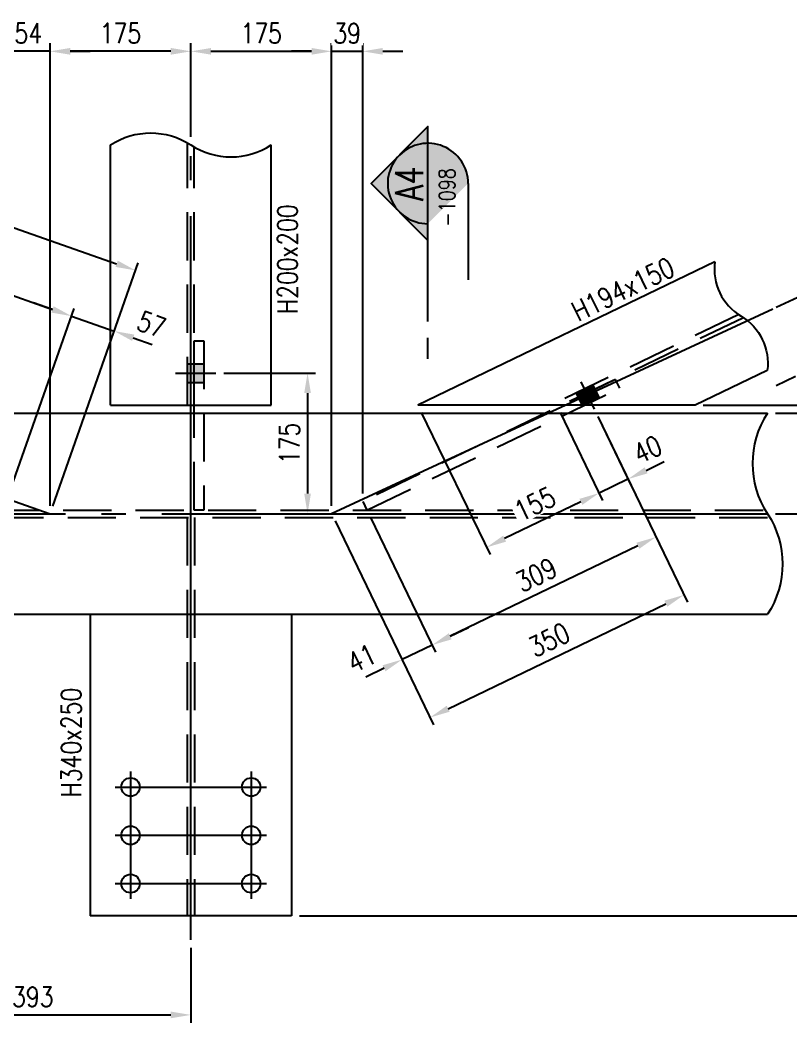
# Model space of a CAD drawing. Header units: millimetres. Extents: x 0 to 232280, y -26939 to 23794.
# Drawn here: x 93908 to 94866, y -23964 to -22717 of the extents above; entities that cross this region are included whole.
import ezdxf
from ezdxf.enums import TextEntityAlignment as Align

# ---------------------------------------------------------------- set-up
doc = ezdxf.new("R2010")
doc.units = ezdxf.units.MM
doc.header["$LTSCALE"] = 30
doc.linetypes.add('JNK-CENTER', pattern=[34, 30, -1.5, 1, -1.5])
doc.linetypes.add('JNK-HIDDEN', pattern=[3, 2, -1])
for name, color, linetype in [('CEN-R', 1, 'JNK-CENTER'), ('CON-C', 4, 'Continuous'), ('CON-G', 3, 'Continuous'), ('CON-W', 7, 'Continuous'), ('CON-Y', 2, 'Continuous'), ('Dim-W', 7, 'Continuous'), ('HID-Y', 2, 'JNK-HIDDEN'), ('TXT-Y', 2, 'Continuous')]:
    doc.layers.add(name, color=color, linetype=linetype)
doc.styles.add('SIMPLEX', font='simplex.shx', dxfattribs={"width": 0.8})
doc.dimstyles.new('DIM10', dxfattribs={"dimscale": 10, "dimtxt": 2.5, "dimasz": 2.5, "dimexe": 1, "dimexo": 1, "dimgap": 1, "dimtad": 1, "dimdec": 0, "dimdsep": 46, "dimtxsty": 'SIMPLEX', "dimcen": 0, "dimclrt": 2, "dimadec": 1, "dimazin": 2, "dimtfac": 1, "dimtdec": 0, "dimtix": 1, "dimtmove": 2, "dimatfit": 0, "dimfxl": 0.18, "dimtolj": 1, "dimtzin": 0, "dimarcsym": 0})
doc.dimstyles.new('DIM40', dxfattribs={"dimscale": 40, "dimtxt": 2.5, "dimasz": 2.5, "dimexe": 1, "dimexo": 1, "dimgap": 1, "dimtad": 1, "dimdec": 0, "dimdsep": 46, "dimtxsty": 'SIMPLEX', "dimcen": 0, "dimclrd": 7, "dimclre": 7, "dimclrt": 2, "dimadec": 1, "dimazin": 2, "dimtfac": 1, "dimtdec": 0, "dimtix": 1, "dimtmove": 2, "dimatfit": 2, "dimfxl": 1, "dimtolj": 1, "dimtzin": 0, "dimarcsym": 1})

# ---------------------------------------------------------------- blocks, each defined once
blk = doc.blocks.new('*D3350')
at = {"layer": 'DEFPOINTS', "color": 0, "transparency": 16777216}
for p in [(94120.01384328649, -23860.96771505328), (93727.01384326466, -23954.3958095528), (94120.01384328649, -23954.3958095528)]:
    blk.add_point(p, dxfattribs=at)
at = {"layer": 'Dim-W', "color": 7, "linetype": 'ByBlock', "lineweight": -2, "transparency": 16777216}
for p, q in [((94120.01384328649, -23870.96771505328), (94120.01384328649, -23964.3958095528)), ((93752.01384326466, -23954.3958095528), (94095.01384328649, -23954.3958095528))]:
    blk.add_line(p, q, dxfattribs=at)
at = {"layer": 'Dim-W', "color": 7, "transparency": 16777216}
for points in [[(93752.01384326466, -23950.22914288614), (93752.01384326466, -23958.56247621947), (93727.01384326466, -23954.3958095528)], [(94095.01384328649, -23950.22914288614), (94095.01384328649, -23958.56247621947), (94120.01384328649, -23954.3958095528)]]:
    blk.add_solid(points, dxfattribs=at)
at = {"layer": 'Dim-W', "color": 2, "transparency": 16777216, "insert": (93923.51384327558, -23931.8958095528), "char_height": 25, "attachment_point": 5, "style": 'SIMPLEX', "bg_fill": 3, "box_fill_scale": 1.1, "bg_fill_color": 256, "bg_fill_true_color": 13158600, "bg_fill_transparency": 0}
blk.add_mtext('\\A1;393', dxfattribs=at)
blk = doc.blocks.new('*D3373')
at = {"layer": 'DEFPOINTS', "color": 0, "transparency": 16777216}
for p in [(94621.43486064105, -23201.08409318644), (94295.0138432864, -23330.9677150533), (94732.94661532479, -23431.97902053162)]:
    blk.add_point(p, dxfattribs=at)
at = {"layer": 'Dim-W', "color": 7, "linetype": 'ByBlock', "lineweight": -2, "transparency": 16777216}
for p, q in [((94625.78378205419, -23210.0889187007), (94737.29553673793, -23440.98384604589)), ((94299.36276469954, -23339.97254056756), (94421.74682291615, -23593.37953169844)), ((94439.90996528867, -23573.50240265133), (94710.43455153913, -23442.85132406447))]:
    blk.add_line(p, q, dxfattribs=at)
at = {"layer": 'Dim-W', "color": 7, "transparency": 16777216}
for points in [[(94708.62250095033, -23439.09931343353), (94712.24660212794, -23446.60333469541), (94732.94661532479, -23431.97902053162)], [(94438.09791469986, -23569.75039202039), (94441.72201587747, -23577.25441328227), (94417.397901503, -23584.37470618418)]]:
    blk.add_solid(points, dxfattribs=at)
at = {"layer": 'Dim-W', "color": 2, "transparency": 16777216, "insert": (94565.38718523433, -23487.91600595081), "char_height": 25, "attachment_point": 5, "rotation": 25.77843086218709, "style": 'SIMPLEX', "bg_fill": 3, "box_fill_scale": 1.1, "bg_fill_color": 256, "bg_fill_true_color": 13158600, "bg_fill_transparency": 0}
blk.add_mtext('\\A1;350', dxfattribs=at)
blk = doc.blocks.new('*D3374')
at = {"layer": 'DEFPOINTS', "color": 0, "transparency": 16777216}
for p in [(94621.43486064105, -23201.08409318644), (94338.82280112103, -23326.46771505331), (94419.89210591279, -23494.32886379864)]:
    blk.add_point(p, dxfattribs=at)
at = {"layer": 'Dim-W', "color": 7, "linetype": 'ByBlock', "lineweight": -2, "transparency": 16777216}
for p, q in [((94625.78378205419, -23210.0889187007), (94702.50416543282, -23368.94524193175)), ((94343.17172253417, -23335.47254056757), (94424.24102732594, -23503.33368931291)), ((94675.64318023401, -23370.81271995033), (94442.40416969845, -23483.45656026579))]:
    blk.add_line(p, q, dxfattribs=at)
at = {"layer": 'Dim-W', "color": 7, "transparency": 16777216}
for points in [[(94673.8311296452, -23367.06070931939), (94677.45523082282, -23374.56473058128), (94698.15524401967, -23359.94041641748)], [(94440.59211910964, -23479.70454963485), (94444.21622028726, -23487.20857089674), (94419.89210591279, -23494.32886379864)]]:
    blk.add_solid(points, dxfattribs=at)
at = {"layer": 'Dim-W', "color": 2, "transparency": 16777216, "insert": (94549.23860178665, -23406.87378270098), "char_height": 25, "attachment_point": 5, "rotation": 25.77843086218709, "style": 'SIMPLEX', "bg_fill": 3, "box_fill_scale": 1.1, "bg_fill_color": 256, "bg_fill_true_color": 13158600, "bg_fill_transparency": 0}
blk.add_mtext('\\A1;309', dxfattribs=at)
blk = doc.blocks.new('*D3375')
at = {"layer": 'DEFPOINTS', "color": 0, "transparency": 16777216}
for p in [(94419.89210591282, -23494.32886379863), (94382.60653019794, -23512.33610207003), (94382.60653019795, -23512.33610207007)]:
    blk.add_point(p, dxfattribs=at)
at = {"layer": 'Dim-W', "color": 7, "linetype": 'ByBlock', "lineweight": -2, "transparency": 16777216}
for p, q in [((94442.4041696985, -23483.45656026583), (94464.91623348417, -23472.58425673298)), ((94419.89210591283, -23494.32886379868), (94382.60653019795, -23512.33610207007)), ((94360.09446641228, -23523.20840560292), (94337.58240262662, -23534.08070913576))]:
    blk.add_line(p, q, dxfattribs=at)
at = {"layer": 'Dim-W', "color": 7, "transparency": 16777216}
blk.add_solid([(94440.59211910969, -23479.70454963488), (94444.2162202873, -23487.20857089677), (94419.89210591283, -23494.32886379868)], dxfattribs=at)
at = {"layer": 'Dim-W', "color": 2, "transparency": 16777216, "insert": (94332.37514048252, -23510.79259916811), "char_height": 25, "attachment_point": 5, "rotation": 25.77843086218709, "style": 'SIMPLEX', "bg_fill": 3, "box_fill_scale": 1.1, "bg_fill_color": 256, "bg_fill_true_color": 13158600, "bg_fill_transparency": 0}
blk.add_mtext('\\A1;41', dxfattribs=at)
at = {"layer": 'Dim-W', "color": 7, "transparency": 16777216}
blk.add_solid([(94358.28241582347, -23519.45639497197), (94361.90651700109, -23526.96041623385), (94382.60653019795, -23512.33610207007)], dxfattribs=at)
blk = doc.blocks.new('*D3376')
at = {"layer": 'DEFPOINTS', "color": 0, "transparency": 16777216}
for p in [(94574.54325505113, -23195.96771505331), (94621.43486064105, -23201.08409318644), (94627.34457065751, -23305.29749795595)]:
    blk.add_point(p, dxfattribs=at)
at = {"layer": 'Dim-W', "color": 7, "linetype": 'ByBlock', "lineweight": -2, "transparency": 16777216}
for p, q in [((94578.89217646427, -23204.97254056757), (94631.69349207066, -23314.30232347021)), ((94625.78378205419, -23210.0889187007), (94667.71279412771, -23296.90663781766)), ((94685.87593650023, -23277.02950877055), (94708.3880002859, -23266.15720523771)), ((94663.36387271457, -23287.9018123034), (94627.34457065751, -23305.29749795595)), ((94604.83250687186, -23316.1698014888), (94582.3204430862, -23327.04210502165))]:
    blk.add_line(p, q, dxfattribs=at)
at = {"layer": 'Dim-W', "color": 7, "transparency": 16777216}
blk.add_solid([(94603.02045628305, -23312.41779085785), (94606.64455746066, -23319.92181211974), (94627.34457065751, -23305.29749795595)], dxfattribs=at)
at = {"layer": 'Dim-W', "color": 2, "transparency": 16777216, "insert": (94687.59819856987, -23251.07525472872), "char_height": 25, "attachment_point": 5, "rotation": 25.77843086218709, "style": 'SIMPLEX', "bg_fill": 3, "box_fill_scale": 1.1, "bg_fill_color": 256, "bg_fill_true_color": 13158600, "bg_fill_transparency": 0}
blk.add_mtext('\\A1;40', dxfattribs=at)
at = {"layer": 'Dim-W', "color": 7, "transparency": 16777216}
blk.add_solid([(94684.06388591143, -23273.27749813961), (94687.68798708904, -23280.78151940149), (94663.36387271457, -23287.9018123034)], dxfattribs=at)
blk = doc.blocks.new('*D3377')
at = {"layer": 'DEFPOINTS', "color": 0, "transparency": 16777216}
for p in [(94402.08670117217, -23195.96771505332), (94627.34457065753, -23305.29749795591), (94487.5049273771, -23372.83368931296)]:
    blk.add_point(p, dxfattribs=at)
at = {"layer": 'Dim-W', "color": 7, "linetype": 'ByBlock', "lineweight": -2, "transparency": 16777216}
for p, q in [((94406.43562258531, -23204.97254056758), (94491.85384879024, -23381.83851482722)), ((94604.83250687188, -23316.16980148878), (94510.01699116276, -23361.96138578012))]:
    blk.add_line(p, q, dxfattribs=at)
at = {"layer": 'Dim-W', "color": 7, "transparency": 16777216}
for points in [[(94603.02045628308, -23312.41779085784), (94606.64455746069, -23319.92181211972), (94627.34457065754, -23305.29749795594)], [(94508.20494057395, -23358.20937514917), (94511.82904175157, -23365.71339641105), (94487.5049273771, -23372.83368931296)]]:
    blk.add_solid(points, dxfattribs=at)
at = {"layer": 'Dim-W', "color": 2, "transparency": 16777216, "insert": (94547.63967583777, -23318.80473622736), "char_height": 25, "attachment_point": 5, "rotation": 25.77843086218709, "style": 'SIMPLEX', "bg_fill": 3, "box_fill_scale": 1.1, "bg_fill_color": 256, "bg_fill_true_color": 13158600, "bg_fill_transparency": 0}
blk.add_mtext('\\A1;155', dxfattribs=at)
blk = doc.blocks.new('*D3378')
at = {"layer": 'DEFPOINTS', "color": 0, "transparency": 16777216}
for p in [(94746.99980893004, -23195.9677150533), (94836.78976919019, -23205.9677150532), (94947.66241197259, -23205.9677150532)]:
    blk.add_point(p, dxfattribs=at)
at = {"layer": 'Dim-W', "color": 7, "linetype": 'ByBlock', "lineweight": -2, "transparency": 16777216}
for p, q in [((94947.66241197259, -23170.9677150533), (94947.66241197259, -23145.9677150533)), ((94756.99980893004, -23195.9677150533), (94957.66241197259, -23195.9677150533)), ((94947.66241197259, -23195.9677150533), (94947.66241197259, -23205.9677150532)), ((94846.78976919019, -23205.9677150532), (94957.66241197259, -23205.9677150532)), ((94947.66241197259, -23230.9677150532), (94947.66241197259, -23255.9677150532))]:
    blk.add_line(p, q, dxfattribs=at)
at = {"layer": 'Dim-W', "color": 7, "transparency": 16777216}
blk.add_solid([(94943.49574530592, -23170.9677150533), (94951.82907863926, -23170.9677150533), (94947.66241197259, -23195.9677150533)], dxfattribs=at)
at = {"layer": 'Dim-W', "color": 2, "transparency": 16777216, "insert": (94924.51339305541, -23249.89076361314), "char_height": 25, "attachment_point": 5, "rotation": 90, "style": 'SIMPLEX', "bg_fill": 3, "box_fill_scale": 1.1, "bg_fill_color": 256, "bg_fill_true_color": 13158600, "bg_fill_transparency": 0}
blk.add_mtext('\\A1;10', dxfattribs=at)
at = {"layer": 'Dim-W', "color": 7, "transparency": 16777216}
blk.add_solid([(94943.49574530592, -23230.9677150532), (94951.82907863926, -23230.9677150532), (94947.66241197259, -23205.9677150532)], dxfattribs=at)
blk = doc.blocks.new('*D3379')
at = {"layer": 'DEFPOINTS', "color": 0, "transparency": 16777216}
for p in [(94836.78976919025, -23330.9677150533), (94245.01384328652, -23830.96771505331), (94947.66241197259, -23830.96771505331)]:
    blk.add_point(p, dxfattribs=at)
at = {"layer": 'Dim-W', "color": 7, "linetype": 'ByBlock', "lineweight": -2, "transparency": 16777216}
for p, q in [((94846.78976919025, -23330.9677150533), (94957.66241197259, -23330.9677150533)), ((94947.66241197259, -23355.9677150533), (94947.66241197259, -23805.96771505331)), ((94255.01384328652, -23830.96771505331), (94957.66241197259, -23830.96771505331))]:
    blk.add_line(p, q, dxfattribs=at)
at = {"layer": 'Dim-W', "color": 7, "transparency": 16777216}
for points in [[(94943.49574530592, -23355.9677150533), (94951.82907863926, -23355.9677150533), (94947.66241197259, -23330.9677150533)], [(94943.49574530592, -23805.96771505331), (94951.82907863926, -23805.96771505331), (94947.66241197259, -23830.96771505331)]]:
    blk.add_solid(points, dxfattribs=at)
at = {"layer": 'Dim-W', "color": 2, "transparency": 16777216, "insert": (94925.16241197259, -23580.96771505329), "char_height": 25, "attachment_point": 5, "rotation": 90, "style": 'SIMPLEX', "bg_fill": 3, "box_fill_scale": 1.1, "bg_fill_color": 256, "bg_fill_true_color": 13158600, "bg_fill_transparency": 0}
blk.add_mtext('\\A1;500', dxfattribs=at)
blk = doc.blocks.new('*D3380')
at = {"layer": 'DEFPOINTS', "color": 0, "transparency": 16777216}
for p in [(94295.01384328643, -22755.74618091188), (94120.01384328649, -22872.20044935002), (94295.01384328643, -23330.96771505328)]:
    blk.add_point(p, dxfattribs=at)
at = {"layer": 'Dim-W', "color": 7, "linetype": 'ByBlock', "lineweight": -2, "transparency": 16777216}
for p, q in [((94120.01384328649, -22862.20044935002), (94120.01384328649, -22745.74618091188)), ((94295.01384328643, -23320.96771505328), (94295.01384328643, -22745.74618091188)), ((94145.01384328649, -22755.74618091188), (94270.01384328643, -22755.74618091188))]:
    blk.add_line(p, q, dxfattribs=at)
at = {"layer": 'Dim-W', "color": 7, "transparency": 16777216}
for points in [[(94145.01384328649, -22751.57951424521), (94145.01384328649, -22759.91284757855), (94120.01384328649, -22755.74618091188)], [(94270.01384328643, -22751.57951424521), (94270.01384328643, -22759.91284757855), (94295.01384328643, -22755.74618091188)]]:
    blk.add_solid(points, dxfattribs=at)
at = {"layer": 'Dim-W', "color": 2, "transparency": 16777216, "insert": (94207.51384328646, -22733.24618091188), "char_height": 25, "attachment_point": 5, "style": 'SIMPLEX', "bg_fill": 3, "box_fill_scale": 1.1, "bg_fill_color": 256, "bg_fill_true_color": 13158600, "bg_fill_transparency": 0}
blk.add_mtext('\\A1;175', dxfattribs=at)
blk = doc.blocks.new('*D3382')
at = {"layer": 'DEFPOINTS', "color": 0, "transparency": 16777216}
for p in [(94051.28298832366, -23028.28818548289), (93527.06715776562, -23170.45093488638), (93945.01384328655, -23330.96771505329)]:
    blk.add_point(p, dxfattribs=at)
at = {"layer": 'Dim-W', "color": 7, "linetype": 'ByBlock', "lineweight": -2, "transparency": 16777216}
for p, q in [((93530.37986119174, -23161.01557606912), (93632.34249177489, -22870.60201296111)), ((93652.61818539191, -22888.31913034371), (94027.69459128051, -23020.00642691755)), ((93948.32654671268, -23321.53235623603), (94054.59569174978, -23018.85282666563))]:
    blk.add_line(p, q, dxfattribs=at)
at = {"layer": 'Dim-W', "color": 7, "transparency": 16777216}
for points in [[(93653.99847848613, -22884.38773083651), (93651.23789229768, -22892.2505298509), (93629.02978834877, -22880.03737177837)], [(94029.07488437473, -23016.07502741036), (94026.31429818628, -23023.93782642474), (94051.28298832366, -23028.28818548289)]]:
    blk.add_solid(points, dxfattribs=at)
at = {"layer": 'Dim-W', "color": 2, "transparency": 16777216, "insert": (93847.609971045, -22932.93322129179), "char_height": 25, "attachment_point": 5, "rotation": 340.65410174196063, "style": 'SIMPLEX', "bg_fill": 3, "box_fill_scale": 1.1, "bg_fill_color": 256, "bg_fill_true_color": 13158600, "bg_fill_transparency": 0}
blk.add_mtext('\\A1;448', dxfattribs=at)
blk = doc.blocks.new('*D3383')
at = {"layer": 'DEFPOINTS', "color": 0, "transparency": 16777216}
for p in [(93971.6531190971, -23085.11801779506), (93527.06715776562, -23170.45093488638), (93890.89179044124, -23315.14528447256)]:
    blk.add_point(p, dxfattribs=at)
at = {"layer": 'Dim-W', "color": 7, "linetype": 'ByBlock', "lineweight": -2, "transparency": 16777216}
for p, q in [((93530.37986119174, -23161.01557606912), (93605.84086436583, -22946.08488349916)), ((93626.11655798284, -22963.80200088175), (93948.06472205394, -23076.83625922972)), ((93894.20449386736, -23305.7099256553), (93974.96582252324, -23075.6826589778))]:
    blk.add_line(p, q, dxfattribs=at)
at = {"layer": 'Dim-W', "color": 7, "transparency": 16777216}
for points in [[(93627.49685107707, -22959.87060137457), (93624.73626488862, -22967.73340038895), (93602.52816093969, -22955.52024231642)], [(93949.44501514817, -23072.90485972253), (93946.68442895972, -23080.76765873691), (93971.6531190971, -23085.11801779506)]]:
    blk.add_solid(points, dxfattribs=at)
at = {"layer": 'Dim-W', "color": 2, "transparency": 16777216, "insert": (93794.5442227272, -22999.08957271689), "char_height": 25, "attachment_point": 5, "rotation": 340.65410174196063, "style": 'SIMPLEX', "bg_fill": 3, "box_fill_scale": 1.1, "bg_fill_color": 256, "bg_fill_true_color": 13158600, "bg_fill_transparency": 0}
blk.add_mtext('\\A1;391', dxfattribs=at)
blk = doc.blocks.new('*D3384')
at = {"layer": 'DEFPOINTS', "color": 0, "transparency": 16777216}
for p in [(93971.65311909709, -23085.11801779512), (94024.7813609146, -23103.77105602101), (94024.7813609146, -23103.77105602103)]:
    blk.add_point(p, dxfattribs=at)
at = {"layer": 'Dim-W', "color": 7, "linetype": 'ByBlock', "lineweight": -2, "transparency": 16777216}
for p, q in [((93948.06472205392, -23076.8362592298), (93924.47632501078, -23068.55450066446)), ((93971.65311909709, -23085.11801779514), (94024.7813609146, -23103.77105602103)), ((94048.36975795776, -23112.05281458636), (94071.9581550009, -23120.3345731517))]:
    blk.add_line(p, q, dxfattribs=at)
at = {"layer": 'Dim-W', "color": 7, "transparency": 16777216}
blk.add_solid([(93949.44501514814, -23072.90485972261), (93946.68442895969, -23080.76765873699), (93971.65311909709, -23085.11801779514)], dxfattribs=at)
at = {"layer": 'Dim-W', "color": 2, "transparency": 16777216, "insert": (94071.18795389197, -23095.50788289955), "char_height": 25, "attachment_point": 5, "rotation": 340.65410174196063, "style": 'SIMPLEX', "bg_fill": 3, "box_fill_scale": 1.1, "bg_fill_color": 256, "bg_fill_true_color": 13158600, "bg_fill_transparency": 0}
blk.add_mtext('\\A1;57', dxfattribs=at)
at = {"layer": 'Dim-W', "color": 7, "transparency": 16777216}
blk.add_solid([(94049.75005105197, -23108.12141507917), (94046.98946486352, -23115.98421409356), (94024.7813609146, -23103.77105602103)], dxfattribs=at)
blk = doc.blocks.new('*D3386')
at = {"layer": 'DEFPOINTS', "color": 0, "transparency": 16777216}
for p in [(93945.01384328658, -22755.74618091188), (94120.01384328649, -22755.74618091188), (93945.01384328658, -23330.9677150533)]:
    blk.add_point(p, dxfattribs=at)
at = {"layer": 'Dim-W', "color": 7, "linetype": 'ByBlock', "lineweight": -2, "transparency": 16777216}
for p, q in [((93945.01384328658, -23320.9677150533), (93945.01384328658, -22745.74618091188)), ((94095.01384328649, -22755.74618091188), (93970.01384328658, -22755.74618091188))]:
    blk.add_line(p, q, dxfattribs=at)
at = {"layer": 'Dim-W', "color": 7, "transparency": 16777216}
for points in [[(93970.01384328658, -22751.57951424521), (93970.01384328658, -22759.91284757855), (93945.01384328658, -22755.74618091188)], [(94095.01384328649, -22751.57951424521), (94095.01384328649, -22759.91284757855), (94120.01384328649, -22755.74618091188)]]:
    blk.add_solid(points, dxfattribs=at)
at = {"layer": 'Dim-W', "color": 2, "transparency": 16777216, "insert": (94032.51384328654, -22733.24618091188), "char_height": 25, "attachment_point": 5, "style": 'SIMPLEX', "bg_fill": 3, "box_fill_scale": 1.1, "bg_fill_color": 256, "bg_fill_true_color": 13158600, "bg_fill_transparency": 0}
blk.add_mtext('\\A1;175', dxfattribs=at)
blk = doc.blocks.new('*D3394')
at = {"layer": 'DEFPOINTS', "color": 0, "transparency": 16777216}
for p in [(93890.89179044124, -22755.74618091188), (93945.01384328658, -22755.74618091188), (93890.89179044124, -23315.14528447257)]:
    blk.add_point(p, dxfattribs=at)
at = {"layer": 'Dim-W', "color": 7, "linetype": 'ByBlock', "lineweight": -2, "transparency": 16777216}
for p, q in [((93890.89179044124, -23305.14528447257), (93890.89179044124, -22745.74618091188)), ((93865.89179044124, -22755.74618091188), (93840.89179044124, -22755.74618091188)), ((93945.01384328658, -22755.74618091188), (93890.89179044124, -22755.74618091188)), ((93970.01384328658, -22755.74618091188), (93995.01384328658, -22755.74618091188))]:
    blk.add_line(p, q, dxfattribs=at)
at = {"layer": 'Dim-W', "color": 7, "transparency": 16777216}
for points in [[(93865.89179044124, -22751.57951424521), (93865.89179044124, -22759.91284757855), (93890.89179044124, -22755.74618091188)], [(93970.01384328658, -22751.57951424521), (93970.01384328658, -22759.91284757855), (93945.01384328658, -22755.74618091188)]]:
    blk.add_solid(points, dxfattribs=at)
at = {"layer": 'Dim-W', "color": 2, "transparency": 16777216, "insert": (93917.95281686391, -22733.24618091188), "char_height": 25, "attachment_point": 5, "style": 'SIMPLEX', "bg_fill": 3, "box_fill_scale": 1.1, "bg_fill_color": 256, "bg_fill_true_color": 13158600, "bg_fill_transparency": 0}
blk.add_mtext('\\A1;54', dxfattribs=at)
blk = doc.blocks.new('*D3395')
at = {"layer": 'DEFPOINTS', "color": 0, "transparency": 16777216}
for p in [(94295.01384328643, -22755.74618091188), (94333.60409542522, -22755.74618091188), (94333.60409542522, -23315.66192443616)]:
    blk.add_point(p, dxfattribs=at)
at = {"layer": 'Dim-W', "color": 7, "linetype": 'ByBlock', "lineweight": -2, "transparency": 16777216}
for p, q in [((94333.60409542522, -23305.66192443616), (94333.60409542522, -22745.74618091188)), ((94270.01384328643, -22755.74618091188), (94245.01384328643, -22755.74618091188)), ((94295.01384328643, -22755.74618091188), (94333.60409542522, -22755.74618091188)), ((94358.60409542522, -22755.74618091188), (94383.60409542522, -22755.74618091188))]:
    blk.add_line(p, q, dxfattribs=at)
at = {"layer": 'Dim-W', "color": 7, "transparency": 16777216}
for points in [[(94270.01384328643, -22751.57951424521), (94270.01384328643, -22759.91284757855), (94295.01384328643, -22755.74618091188)], [(94358.60409542522, -22751.57951424521), (94358.60409542522, -22759.91284757855), (94333.60409542522, -22755.74618091188)]]:
    blk.add_solid(points, dxfattribs=at)
at = {"layer": 'Dim-W', "color": 2, "transparency": 16777216, "insert": (94314.30896935583, -22733.24618091188), "char_height": 25, "attachment_point": 5, "style": 'SIMPLEX', "bg_fill": 3, "box_fill_scale": 1.1, "bg_fill_color": 256, "bg_fill_true_color": 13158600, "bg_fill_transparency": 0}
blk.add_mtext('\\A1;39', dxfattribs=at)
blk = doc.blocks.new('*D3259')
at = {"layer": 'DEFPOINTS', "color": 0, "transparency": 16777216}
for p in [(94151.01384306254, -23155.96771505256), (94265.04310560945, -23330.9677150533), (94265.04310560945, -23330.9677150533)]:
    blk.add_point(p, dxfattribs=at)
at = {"layer": 'Dim-W', "color": 0, "lineweight": -2, "transparency": 16777216}
for p, q in [((94161.01384306254, -23155.96771505256), (94275.04310560945, -23155.96771505256)), ((94265.04310560945, -23180.96771505256), (94265.04310560945, -23305.9677150533))]:
    blk.add_line(p, q, dxfattribs=at)
at = {"layer": 'Dim-W', "color": 0, "transparency": 16777216}
for points in [[(94260.87643894278, -23180.96771505256), (94269.20977227612, -23180.96771505256), (94265.04310560945, -23155.96771505256)], [(94260.87643894278, -23305.9677150533), (94269.20977227612, -23305.9677150533), (94265.04310560945, -23330.9677150533)]]:
    blk.add_solid(points, dxfattribs=at)
at = {"layer": 'Dim-W', "color": 2, "transparency": 16777216, "insert": (94242.54310560945, -23243.46771505291), "char_height": 25, "attachment_point": 5, "rotation": 90, "style": 'SIMPLEX', "bg_fill": 3, "box_fill_scale": 1.1, "bg_fill_color": 256, "bg_fill_true_color": 13158600, "bg_fill_transparency": 0}
blk.add_mtext('\\A1;175', dxfattribs=at)
blk = doc.blocks.new('SECMARK1')
at = {"layer": 'CON-Y'}
h = blk.add_hatch(color=256, dxfattribs=at)
edge = h.paths.add_edge_path()
edge.add_line((21.82666666666668, 7.071067811865485), (18.29113276073393, 3.535533905932776))
edge.add_arc((21.82666666666668, 4.707345624410664e-14), 5.000000000000002, 44.99999999999977, 135.0000000000001, ccw=False)
edge.add_line((25.36220057259943, 3.535533905932773), (21.82666666666668, 7.071067811865485))
h = blk.add_hatch(color=256, dxfattribs=at)
edge = h.paths.add_edge_path()
edge.add_line((14.75559885480128, 4.707345624410664e-14), (16.82666666666668, 1.689559442740931e-14))
edge.add_arc((21.82666666666668, 4.618527782440651e-14), 5, 135.0000000000001, 180.0000000000003, ccw=False)
edge.add_line((18.29113276073393, 3.535533905932776), (14.75559885480128, 4.707345624410664e-14))
edge = h.paths.add_edge_path()
edge.add_arc((21.82666666666668, 4.736951571734001e-14), 5, 270, 540.0000000000005)
h = blk.add_hatch(color=256, dxfattribs=at)
edge = h.paths.add_edge_path()
edge.add_line((26.82666666666668, 4.332076805060308e-14), (28.89773447853207, 4.736951571734001e-14))
edge.add_line((28.89773447853207, 4.736951571734001e-14), (25.36220057259943, 3.535533905932773))
edge.add_arc((21.82666666666668, 4.951594689828198e-14), 5, -1.1368683772161603e-13, 44.999999999999716, ccw=False)
at = {"layer": 'CON-C'}
blk.add_line((0, 0), (2.633333333333307, 0), dxfattribs=at)
blk.add_lwpolyline([(4.666666666666639, 0), (28.89773447853207, 4.736951571734001e-14), (21.82666666666668, 7.071067811865485), (14.75559885480128, 4.736951571734001e-14)], dxfattribs=at)
at = {"layer": 'CON-Y'}
blk.add_line((21.82666666666668, -4.999999999999953), (9.823333333333341, -4.999999999999953), dxfattribs=at)
blk.add_arc((21.82666666666668, 4.736951571734001e-14), 5, 270, 180.0000000000004, dxfattribs=at)
at = {"layer": 'CON-C', "style": 'SIMPLEX', "width": 0.8}
blk.add_attdef('TAG', text='', height=3.5, dxfattribs=at).set_placement((21.80333333333334, 0.5800000000000568), align=Align.CENTER)
at = {"layer": 'CON-Y', "style": 'SIMPLEX', "width": 0.8}
blk.add_attdef('H0000-0000', text='', height=2, dxfattribs=at).set_placement((24.66333333333334, -3.379999999999943), align=Align.RIGHT)

msp = doc.modelspace()

# ---------------------------------------------------------------- hatches: boundary and pattern name
at = {"layer": 'CON-W'}
h = msp.add_hatch(color=256, dxfattribs=at)
h.paths.add_polyline_path([(94124.01384306254, -23167.96771505255), (94136.01384306254, -23167.96771505256), (94136.01384306254, -23155.96771505255), (94124.01384306254, -23155.96771505255)])
h.paths.add_polyline_path([(94120.01384304516, -23167.96771505255), (94124.01384306254, -23167.96771505255), (94124.01384306254, -23155.96771505255), (94120.01384303774, -23155.96771505254)])
h.paths.add_polyline_path([(94116.01384306257, -23167.96771505255), (94120.01384304516, -23167.96771505255), (94120.01384303771, -23155.96771505255), (94116.01384306257, -23155.96771505256)])
h.paths.add_polyline_path([(94116.01384306257, -23155.96771505255), (94120.01384303774, -23155.96771505255), (94120.01384303093, -23144.96771505255), (94116.01384306257, -23144.96771505256)])
h.paths.add_polyline_path([(94120.01384303771, -23155.96771505255), (94124.01384306254, -23155.96771505255), (94124.01384306254, -23144.96771505255), (94120.0138430309, -23144.96771505256)])
h.paths.add_polyline_path([(94124.01384306254, -23155.96771505255), (94136.01384306254, -23155.96771505256), (94136.01384306254, -23144.96771505255), (94124.01384306254, -23144.96771505255)])

# ---------------------------------------------------------------- linework, layer by layer
at = {"layer": 'CEN-R'}
for p, q in [((94120.01384328649, -23860.96771505328), (94120.01384328649, -22872.20044935004)), ((93121.11780049416, -23041.70227251983), (93945.01384328655, -23330.96771505328)), ((94843.52441050175, -23076.42162019209), (94295.01384328643, -23330.96771505328)), ((94101.01384306254, -23155.96771505256), (94151.01384306254, -23155.96771505256)), ((94604.90895927112, -23166.86575623227), (94621.43486064102, -23201.08409318644)), ((93064.11105471576, -23330.9677150533), (94836.78976919019, -23330.9677150533)), ((94045.0138432864, -23651.80104838659), (94045.0138432864, -23810.13438171993)), ((94195.0138432864, -23651.80104838659), (94195.0138432864, -23810.13438171993)), ((94025.84717661972, -23670.96771505328), (94214.18050995306, -23670.96771505328)), ((94025.84717661972, -23730.96771505328), (94214.18050995306, -23730.96771505328)), ((94025.84717661972, -23790.96771505328), (94214.18050995306, -23790.96771505328))]:
    msp.add_line(p, q, dxfattribs=at)
at = {"layer": 'CON-G'}
for p, q in [((94020.01384328652, -23195.9677150533), (94020.01384328652, -22872.20044935004)), ((94220.01384328655, -23195.9677150533), (94220.01384328655, -22872.20044935004)), ((94771.34002762256, -23017.63514261988), (94402.08670117217, -23195.96771505331)), ((94836.57384881965, -23152.70752533389), (94746.99980893004, -23195.9677150533)), ((94020.01384328652, -23195.9677150533), (94220.01384328655, -23195.9677150533)), ((94746.99980893004, -23195.96771505331), (94402.08670117217, -23195.96771505331)), ((93064.11105471564, -23205.9677150533), (94836.78976919019, -23205.9677150533)), ((93064.1110547157, -23455.9677150533), (94836.78976919019, -23455.9677150533)), ((93995.01384328643, -23455.9677150533), (93995.01384328643, -23830.96771505331)), ((94245.01384328652, -23455.9677150533), (94245.01384328652, -23830.96771505331)), ((94245.01384328652, -23830.96771505328), (93995.01384328643, -23830.96771505327))]:
    msp.add_line(p, q, dxfattribs=at)
for centre in [(94045.0138432864, -23670.96771505328), (94195.0138432864, -23670.96771505328), (94045.0138432864, -23730.96771505328), (94195.0138432864, -23730.96771505328), (94045.0138432864, -23790.96771505328), (94195.0138432864, -23790.96771505328)]:
    msp.add_circle(centre, 11.5, dxfattribs=at)
at = {"layer": 'CON-W'}
msp.add_line((95215.19477113525, -22903.94137180742), (94847.64457642556, -23074.50958383623), dxfattribs=at)
for points in [[(94020.01384328649, -22872.20044935004, -0.2992863225903411), (94120.01384328649, -22872.20044935002, 0.2992863225907001), (94220.01384328649, -22872.20044935)], [(94771.34002762256, -23017.63514261991, 0.2992863225903411), (94803.95693822112, -23085.17133397689, -0.2992863225907001), (94836.57384881965, -23152.70752533387)], [(94836.78976919019, -23205.9677150532, 0.2992863225903411), (94836.78976919019, -23330.9677150532, -0.2992863225907001), (94836.78976919019, -23455.9677150532)]]:
    msp.add_lwpolyline(points, format="xyb", dxfattribs=at)
at = {"layer": 'CON-W', "const_width": 23}
msp.add_lwpolyline([(94609.25788068425, -23175.87058174647), (94617.08593922792, -23192.07926767216)], dxfattribs=at)
at = {"layer": 'HID-Y'}
for p, q in [((94116.01384328652, -23195.96771505329), (94116.01384328652, -22869.71636096845)), ((94124.01384328652, -23195.96771505329), (94124.01384328652, -22874.68453773165)), ((94800.9746031143, -23083.28011920922), (94567.64499289592, -23195.96771505331)), ((94806.93927332794, -23087.06254874455), (94581.44151720626, -23195.96771505331)), ((94136.01384306254, -23144.96771505256), (94116.01384306254, -23144.96771505256)), ((94647.88653558909, -23163.8777914025), (94333.60409542522, -23315.66192443616)), ((94653.10524128488, -23174.68358201966), (94647.88653558909, -23163.8777914025)), ((94136.01384306254, -23167.96771505256), (94116.01384306254, -23167.96771505256)), ((94338.82280112102, -23326.46771505331), (94653.10524128488, -23174.68358201966)), ((94619.61343002567, -23170.86932212141), (94627.44148856931, -23187.07800804706)), ((94598.90233134283, -23180.87184137163), (94606.7303898865, -23197.08052729729)), ((94333.60409542522, -23315.66192443616), (94338.82280112102, -23326.4677150533)), ((93061.30052642387, -23326.4677150533), (94833.97924089836, -23326.4677150533)), ((93066.92158300764, -23335.4677150533), (94839.60029748213, -23335.4677150533)), ((94115.51384328655, -23335.4677150533), (94115.51384328652, -23830.9677150533)), ((94124.51384328652, -23335.4677150533), (94124.51384328652, -23830.9677150533))]:
    msp.add_line(p, q, dxfattribs=at)
msp.add_lwpolyline([(94136.01384306254, -23326.4677150533), (94124.01384306254, -23326.4677150533), (94124.01384306254, -23115.96771505256), (94136.01384306254, -23115.96771505256)], close=True, dxfattribs=at)

# ---------------------------------------------------------------- texts
at = {"layer": 'TXT-Y', "style": 'SIMPLEX', "width": 0.8}
for s, rotation, p in [('H200x200', 90, (94252.66341963684, -23082.37904153207)), ('H194x150', 25.7784308620149, (94601.140890627, -23092.6035286347)), ('H340x250', 90, (93983.7712604106, -23683.79163792777))]:
    msp.add_text(s, height=25, rotation=rotation, dxfattribs=at).set_placement(p)

# ---------------------------------------------------------------- next in the draw order: dimensions: what is measured, and where the dimension line sits
at = {"layer": 'Dim-W'}
for base, p1, p2, angle, picture, middle in [((94051.28298832366, -23028.28818548289), (93527.06715776562, -23170.45093488639), (93945.01384328655, -23330.96771505329), 340.6541017420406, '*D3382', (93847.609971045, -22932.93322129179)), ((94732.94661532479, -23431.97902053162), (94295.0138432864, -23330.9677150533), (94621.43486064105, -23201.08409318644), 25.77843086220626, '*D3373', (94565.38718523433, -23487.9160059508))]:
    dim = msp.add_linear_dim(base=base, p1=p1, p2=p2, angle=angle, dimstyle='DIM40', override={"dimscale": 10, "dimtix": 0, "dimtfill": 1}, dxfattribs=at)
    dim.commit()
    dim.dimension.update_dxf_attribs({"geometry": picture, "text_midpoint": middle})
dim = msp.add_linear_dim(base=(94947.66241197259, -23205.9677150532), p1=(94746.99980893004, -23195.9677150533), p2=(94836.78976919019, -23205.9677150532), angle=90, dimstyle='DIM40', override={"dimscale": 10, "dimtix": 0, "dimtfill": 1}, dxfattribs=at)
dim.commit()
dim.dimension.update_dxf_attribs({"geometry": '*D3378', "text_midpoint": (94924.51339305541, -23249.89076361314), "dimtype": 160})
dim = msp.add_linear_dim(base=(94120.01384328649, -23954.3958095528), p1=(93727.01384326466, -23954.3958095528), p2=(94120.01384328649, -23860.96771505328), dimstyle='DIM40', override={"dimscale": 10, "dimtix": 0, "dimtfill": 1}, dxfattribs=at)
dim.commit()
dim.dimension.update_dxf_attribs({"geometry": '*D3350', "text_midpoint": (93923.51384327558, -23931.8958095528)})

# ---------------------------------------------------------------- next in the draw order: block references
at = {"layer": 'CON-W'}
ref = msp.add_blockref('SECMARK1', (94847.72711624106, -23171.39092859111), dxfattribs=dict(at, xscale=10, yscale=10, zscale=10, rotation=25.77843086219438))
ref.add_attrib('H0000-0000', '-1098', dxfattribs={"layer": 'CON-Y', "height": 20, "rotation": 25.77843086239396, "style": 'SIMPLEX', "width": 0.8}).set_placement((95076.12005867521, -23098.62294914207), align=Align.RIGHT)
ref.add_attrib('TAG', 'A3', dxfattribs={"layer": 'CON-C', "height": 34.99999999999999, "rotation": 25.77843086239396, "style": 'SIMPLEX', "width": 0.75}).set_placement((95041.53995411744, -23071.34714658168), align=Align.CENTER)

# ---------------------------------------------------------------- next in the draw order: dimensions: what is measured, and where the dimension line sits
at = {"layer": 'Dim-W'}
for base, p1, p2, angle, picture, middle in [((93971.6531190971, -23085.11801779506), (93527.06715776562, -23170.45093488639), (93890.89179044124, -23315.14528447257), 340.6541017420406, '*D3383', (93794.5442227272, -22999.0895727169)), ((94419.89210591279, -23494.32886379864), (94621.43486064105, -23201.08409318644), (94338.82280112102, -23326.46771505331), 25.77843086220626, '*D3374', (94549.23860178667, -23406.87378270098))]:
    dim = msp.add_linear_dim(base=base, p1=p1, p2=p2, angle=angle, dimstyle='DIM40', override={"dimscale": 10, "dimtix": 0, "dimtfill": 1}, dxfattribs=at)
    dim.commit()
    dim.dimension.update_dxf_attribs({"geometry": picture, "text_midpoint": middle})

# ---------------------------------------------------------------- next in the draw order: dimensions: what is measured, and where the dimension line sits
dim = msp.add_linear_dim(base=(94024.7813609146, -23103.77105602103), p1=(93971.65311909709, -23085.11801779511), p2=(94024.78136091461, -23103.77105602101), angle=340.6541017420406, text='57', dimstyle='DIM40', override={"dimscale": 10, "dimtix": 0, "dimtfill": 1}, dxfattribs=at)
dim.commit()
dim.dimension.update_dxf_attribs({"geometry": '*D3384', "text_midpoint": (94071.18795389197, -23095.50788289956), "dimtype": 160})
for base, p1, p2, picture, middle in [((94627.34457065751, -23305.29749795595), (94621.43486064105, -23201.08409318644), (94574.54325505113, -23195.96771505331), '*D3376', (94687.59819856987, -23251.07525472872)), ((94382.60653019795, -23512.33610207007), (94419.89210591282, -23494.32886379863), (94382.60653019793, -23512.33610207004), '*D3375', (94332.37514048253, -23510.79259916811))]:
    dim = msp.add_linear_dim(base=base, p1=p1, p2=p2, angle=25.77843086220626, dimstyle='DIM40', override={"dimscale": 10, "dimtix": 0, "dimtfill": 1}, dxfattribs=at)
    dim.commit()
    dim.dimension.update_dxf_attribs({"geometry": picture, "text_midpoint": middle, "dimtype": 160})

# ---------------------------------------------------------------- next in the draw order: dimensions: what is measured, and where the dimension line sits
dim = msp.add_linear_dim(base=(94487.5049273771, -23372.83368931296), p1=(94627.34457065753, -23305.29749795591), p2=(94402.08670117217, -23195.96771505332), angle=25.77843086220626, dimstyle='DIM40', override={"dimscale": 10, "dimtix": 0, "dimtfill": 1}, dxfattribs=at)
dim.commit()
dim.dimension.update_dxf_attribs({"geometry": '*D3377', "text_midpoint": (94547.63967583777, -23318.80473622735)})

# ---------------------------------------------------------------- next in the draw order: dimensions: what is measured, and where the dimension line sits
dim = msp.add_linear_dim(base=(94947.66241197259, -23830.96771505331), p1=(94836.78976919025, -23330.9677150533), p2=(94245.01384328652, -23830.96771505331), angle=90, dimstyle='DIM40', override={"dimscale": 10, "dimtix": 0, "dimtfill": 1}, dxfattribs=at)
dim.commit()
dim.dimension.update_dxf_attribs({"geometry": '*D3379', "text_midpoint": (94925.16241197259, -23580.96771505329)})

# ---------------------------------------------------------------- next in the draw order: dimensions: what is measured, and where the dimension line sits
dim = msp.add_linear_dim(base=(94295.01384328643, -22755.74618091188), p1=(94120.01384328649, -22872.20044935002), p2=(94295.01384328643, -23330.96771505328), dimstyle='DIM40', override={"dimscale": 10, "dimtix": 0, "dimtfill": 1}, dxfattribs=at)
dim.commit()
dim.dimension.update_dxf_attribs({"geometry": '*D3380', "text_midpoint": (94207.51384328646, -22733.24618091188)})

# ---------------------------------------------------------------- next in the draw order: dimensions: what is measured, and where the dimension line sits
for base, p1, p2, override, picture, middle in [((93945.01384328658, -22755.74618091188), (94120.01384328649, -22755.74618091188), (93945.01384328658, -23330.9677150533), {"dimscale": 10, "dimtix": 0, "dimtfill": 1}, '*D3386', (94032.51384328654, -22733.24618091188)), ((94333.60409542522, -22755.74618091188), (94295.01384328643, -22755.74618091188), (94333.60409542522, -23315.66192443616), {"dimscale": 10, "dimtfill": 1}, '*D3395', (94314.30896935583, -22733.24618091188))]:
    dim = msp.add_linear_dim(base=base, p1=p1, p2=p2, dimstyle='DIM40', override=override, dxfattribs=at)
    dim.commit()
    dim.dimension.update_dxf_attribs({"geometry": picture, "text_midpoint": middle})

# ---------------------------------------------------------------- next in the draw order: block references
at = {"layer": 'CON-W'}
ref = msp.add_blockref('SECMARK1', (94414.65836012035, -23138.41767083977), dxfattribs=dict(at, xscale=10, yscale=10, zscale=10, rotation=90.00000000000061))
ref.add_attrib('H0000-0000', '-1098', dxfattribs={"layer": 'CON-Y', "height": 20, "rotation": 90.00000000041686, "style": 'SIMPLEX', "width": 0.8}).set_placement((94448.45836011978, -22901.10758890723), align=Align.RIGHT)
ref.add_attrib('TAG', 'A4', dxfattribs={"layer": 'CON-C', "height": 35, "rotation": 90.00000000041686, "style": 'SIMPLEX', "width": 0.75}).set_placement((94408.8583601203, -22920.38433750646), align=Align.CENTER)

# ---------------------------------------------------------------- next in the draw order: dimensions: what is measured, and where the dimension line sits
at = {"layer": 'Dim-W'}
dim = msp.add_linear_dim(base=(93890.89179044124, -22755.74618091188), p1=(93945.01384328658, -22755.74618091188), p2=(93890.89179044124, -23315.14528447257), dimstyle='DIM40', override={"dimscale": 10, "dimtfill": 1}, dxfattribs=at)
dim.commit()
dim.dimension.update_dxf_attribs({"geometry": '*D3394', "text_midpoint": (93917.95281686391, -22733.24618091188)})
dim = msp.add_linear_dim(base=(94265.04310560945, -23330.9677150533), p1=(94151.01384306254, -23155.96771505256), p2=(94265.04310560945, -23330.9677150533), angle=90, dimstyle='DIM10', override={"dimtix": 0, "dimatfit": 2, "dimtfill": 1}, dxfattribs=at)
dim.commit()
dim.dimension.update_dxf_attribs({"geometry": '*D3259', "text_midpoint": (94242.54310560945, -23243.46771505291)})

doc.saveas('drawing.dxf')
